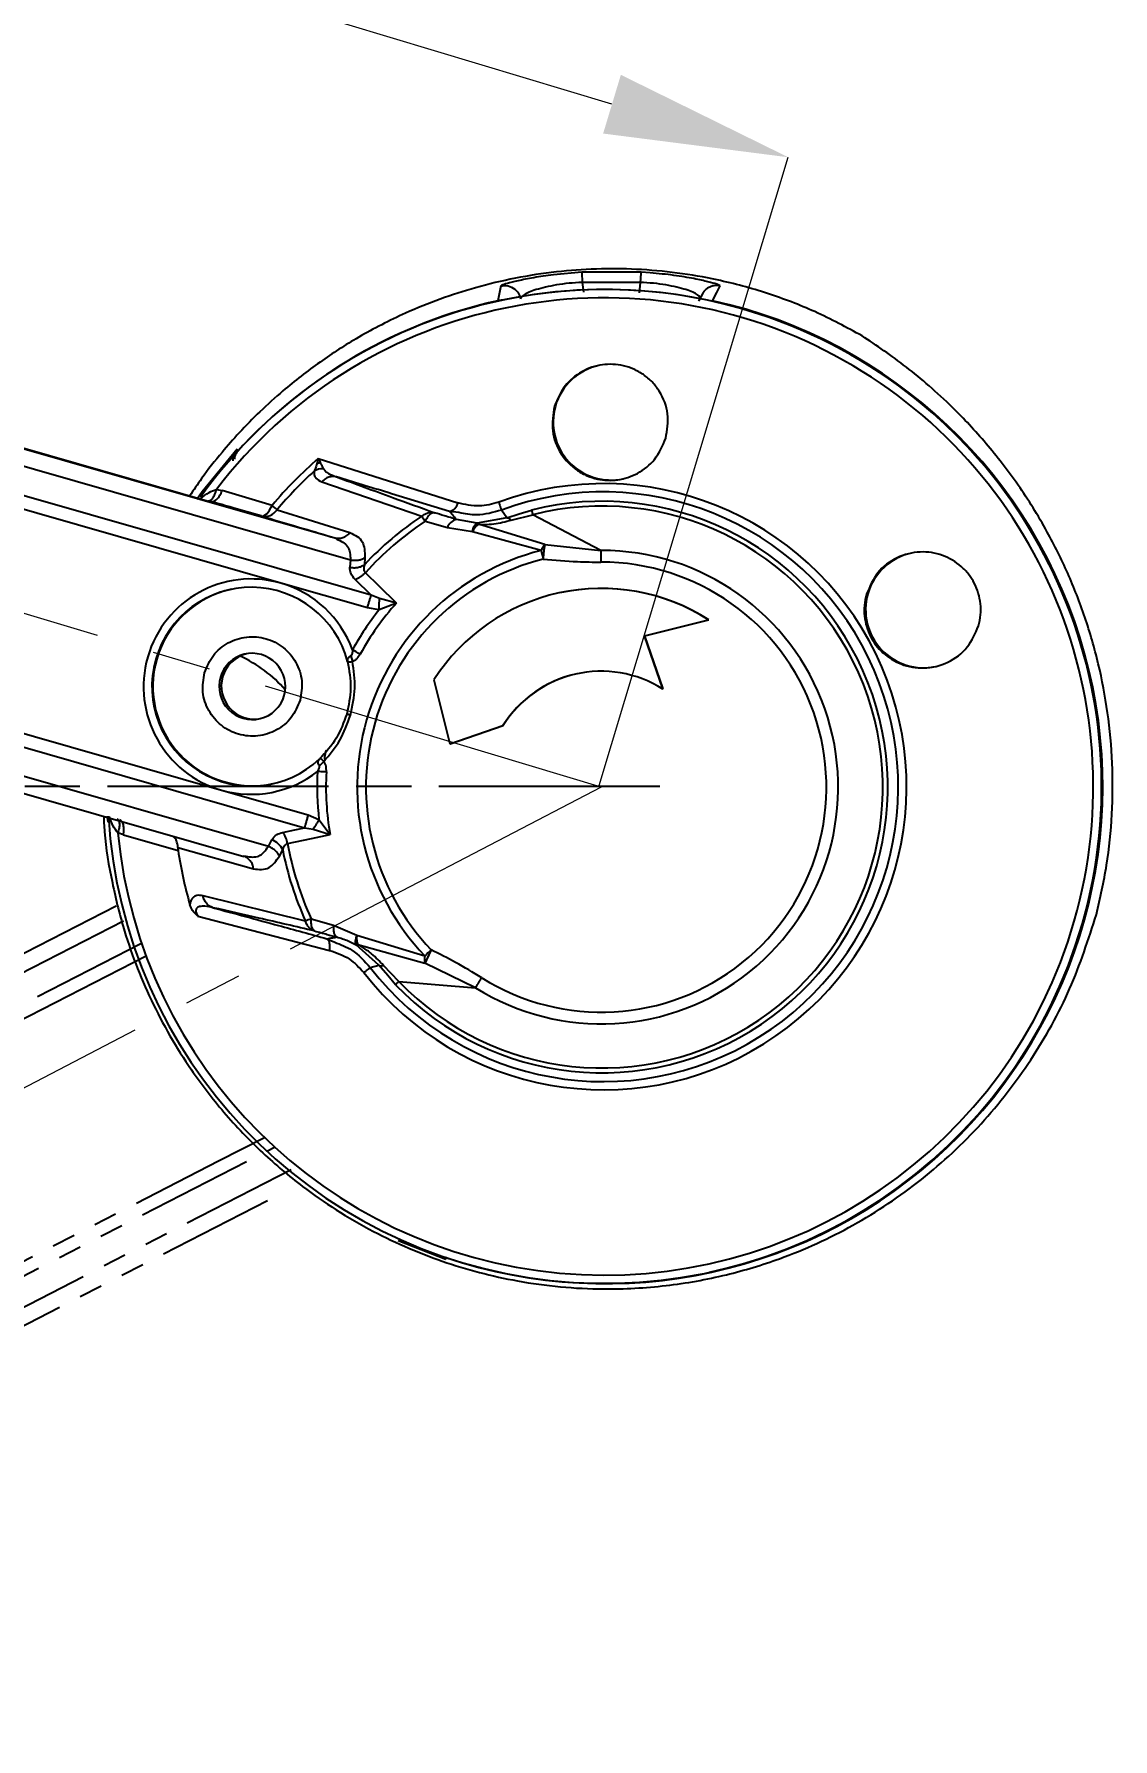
# Model space of a CAD drawing. Header units: millimetres. Extents: x 2251 to 4395, y 932 to 2449.
# Drawn here: x 3991.7 to 4050.3, y 1356.5 to 1449.1 of the extents above; entities that cross this region are included whole.
import ezdxf

# ---------------------------------------------------------------- set-up
doc = ezdxf.new("R2010")
doc.units = ezdxf.units.MM
for name, pattern in [('AM_ISO08W050', [18, 12, -1.5, 3, -1.5]), ('CENTER2', [28.575, 19.05, -3.175, 3.175, -3.175]), ('PHANTOM', [12.7, 6.35, -1.27, 1.27, -1.27, 1.27, -1.27])]:
    doc.linetypes.add(name, pattern=pattern)
for name, color, linetype, lineweight in [('AM_5', 3, 'Continuous', 25), ('AM_7', 4, 'AM_ISO08W050', 25), ('单点划线', 1, 'CENTER2', 13), ('标注', 3, 'Continuous', 13)]:
    doc.layers.add(name, color=color, linetype=linetype, lineweight=lineweight)
doc.styles.add('SLDTEXTSTYLE1', font='txt.shx', dxfattribs={"width": 0.7, "bigfont": 'gbcbig.shx'})
doc.dimstyles.new('SLDDIMSTYLE12$0', dxfattribs={"dimtxt": 12, "dimasz": 10, "dimexe": 0, "dimexo": 0.0625, "dimgap": 0.875, "dimtad": 1, "dimdec": 1, "dimlfac": 1.8, "dimrnd": 1e-09, "dimzin": 12, "dimdsep": 46, "dimtxsty": 'SLDTEXTSTYLE1', "dimcen": 0.09, "dimdle": 8.16, "dimclrd": 3, "dimclre": 3, "dimadec": 0, "dimazin": 3, "dimtfac": 1, "dimtdec": 1, "dimtofl": 0, "dimtmove": 0, "dimatfit": 3, "dimfxl": 0, "dimfrac": 2, "dimtolj": 1, "dimlwd": 5, "dimlwe": 5, "dimarcsym": 0})
doc.dimstyles.new('SLDDIMSTYLE12$2', dxfattribs={"dimtxt": 12, "dimasz": 10, "dimexe": 0, "dimexo": 0.0625, "dimgap": 0.875, "dimtad": 1, "dimdec": 1, "dimlfac": 1.8, "dimrnd": 1e-09, "dimzin": 12, "dimdsep": 46, "dimtxsty": 'SLDTEXTSTYLE1', "dimcen": 0.09, "dimdle": 8.16, "dimclrd": 3, "dimclre": 3, "dimadec": 0, "dimazin": 3, "dimtfac": 1, "dimtdec": 1, "dimtofl": 0, "dimtmove": 0, "dimatfit": 3, "dimfxl": 0, "dimfrac": 2, "dimtolj": 1, "dimlwd": 5, "dimlwe": 5, "dimarcsym": 0})

# ---------------------------------------------------------------- blocks, each defined once
blk = doc.blocks.new('*D89')
at = {"layer": 'Defpoints', "color": 0, "transparency": 16777216}
for p in [(3779.043, 1481.521), (3780.179, 1416.661), (4022.457, 1408.208), (4022.457, 1408.208), (3797.167, 1290.788)]:
    blk.add_point(p, dxfattribs=at)
at = {"layer": '标注', "color": 3, "linetype": 'Continuous', "lineweight": 5, "transparency": 16777216}
blk.add_arc((4022.457, 1408.208), 242.426, 165.60197, 205.16456, dxfattribs=at)
at = {"layer": '标注', "color": 3, "transparency": 16777216}
for points in [[(3786.04, 1468.936), (3789.251, 1468.041), (3790.331, 1478.121)], [(3804.533, 1305.863), (3801.546, 1304.384), (3807.478, 1296.162)]]:
    blk.add_solid(points, dxfattribs=at)
at = {"layer": '标注', "color": 0, "transparency": 16777216, "insert": (3786.95, 1386.015), "char_height": 10, "attachment_point": 5, "rotation": 275.38327, "style": 'SLDTEXTSTYLE1'}
blk.add_mtext('\\A1;60%%D', dxfattribs=at)
blk = doc.blocks.new('*D82')
at = {"layer": 'AM_5', "color": 3, "linetype": 'Continuous', "lineweight": 5, "transparency": 16777216}
blk.add_arc((4022.391, 1408.248), 210.424, 165.96598, 177.27687, dxfattribs=at)
at = {"layer": 'AM_5', "color": 3, "transparency": 16777216}
for points in [[(3816.641, 1459.718), (3819.855, 1458.833), (3820.903, 1468.917)], [(3813.871, 1418.206), (3810.539, 1418.285), (3811.967, 1408.248)]]:
    blk.add_solid(points, dxfattribs=at)
at = {"layer": 'Defpoints', "color": 0, "transparency": 16777216}
for p in [(3779.043, 1481.521), (3815.954, 1449.017), (3792.452, 1408.248), (4022.497, 1408.217), (4025.645, 1408.248)]:
    blk.add_point(p, dxfattribs=at)
at = {"layer": 'AM_5', "color": 0, "transparency": 16777216, "insert": (3807.411, 1439.912), "char_height": 12, "attachment_point": 5, "rotation": 81.62143, "style": 'SLDTEXTSTYLE1'}
blk.add_mtext('\\A1;15%%D', dxfattribs=at)
blk = doc.blocks.new('*D68')
at = {"layer": 'AM_5', "color": 3, "linetype": 'Continuous', "lineweight": 5, "transparency": 16777216}
for p, q in [((3832.993, 1466.292), (3843.008, 1499.544)), ((4023.044, 1445.32), (3852.583, 1496.66))]:
    blk.add_line(p, q, dxfattribs=at)
at = {"layer": 'AM_5', "color": 3, "lineweight": 5, "transparency": 16777216}
blk.add_line((4022.34, 1408.308), (4032.619, 1442.436), dxfattribs=at)
at = {"layer": 'AM_5', "color": 3, "transparency": 16777216}
for points in [[(3853.063, 1498.256), (3852.102, 1495.064), (3843.008, 1499.544)], [(4023.525, 1446.915), (4022.563, 1443.724), (4032.619, 1442.436)]]:
    blk.add_solid(points, dxfattribs=at)
at = {"layer": 'Defpoints', "color": 0, "transparency": 16777216}
for p in [(3843.008, 1499.544), (3832.974, 1466.232), (4022.322, 1408.248)]:
    blk.add_point(p, dxfattribs=at)
at = {"layer": 'AM_5', "color": 0, "transparency": 16777216, "insert": (3937.974, 1478.121), "char_height": 12, "attachment_point": 5, "rotation": 343.23837, "style": 'SLDTEXTSTYLE1'}
blk.add_mtext('\\A1;225', dxfattribs=at)

msp = doc.modelspace()

# ---------------------------------------------------------------- linework, layer by layer
at = {"color": 7, "linetype": 'Continuous', "lineweight": 25}
for p, q in [((4021.404, 1436.191), (4019.861, 1436.051)), ((4024.622, 1436.191), (4021.404, 1436.191)), ((4025.12, 1436.157), (4024.622, 1436.191)), ((4017.053, 1435.482), (4017.001, 1435.45)), ((4024.578, 1435.636), (4021.431, 1435.636)), ((4021.431, 1435.636), (4021.499, 1435.109)), ((4024.578, 1435.636), (4024.511, 1435.07)), ((4028.926, 1435.45), (4028.742, 1435.537)), ((4016.975, 1434.645), (4016.962, 1434.642)), ((4019.972, 1428.915), (4019.918, 1428.903)), ((3988.952, 1427.215), (4007.987, 1421.756)), ((4001.186, 1423.718), (3988.976, 1427.22)), ((3988.677, 1426.344), (4008.846, 1420.56)), ((4007.091, 1426.07), (4007.014, 1425.783)), ((4007.091, 1426.07), (4014.678, 1423.656)), ((4007.091, 1426.07), (4007.214, 1425.834)), ((4009.962, 1418.638), (3988.235, 1424.869)), ((4007.278, 1424.799), (4012.708, 1422.931)), ((4005.06, 1419.293), (3988.033, 1424.176)), ((4000.705, 1423.856), (4000.717, 1423.895)), ((4001.556, 1424.387), (4001.867, 1424.323)), ((4004.578, 1423.521), (4001.867, 1424.323)), ((4014.218, 1423.191), (4011.068, 1424.152)), ((4001.1, 1423.764), (4001.256, 1423.733)), ((4001.256, 1423.733), (4001.186, 1423.718)), ((4003.978, 1422.945), (4004.211, 1422.876)), ((4004.85, 1423.286), (4008.811, 1422.046)), ((4014.732, 1423.125), (4014.218, 1423.191)), ((4017.337, 1422.843), (4017.038, 1423.267)), ((4017.337, 1422.843), (4018.006, 1423.054)), ((4017.568, 1422.723), (4018.738, 1423.011)), ((4018.006, 1423.054), (4018.68, 1423.265)), ((4022.446, 1421.073), (4018.738, 1423.011)), ((4014.104, 1422.298), (4012.888, 1422.653)), ((4015.459, 1422.078), (4014.104, 1422.298)), ((4015.715, 1422.549), (4014.605, 1422.752)), ((4019.193, 1421.069), (4015.459, 1422.078)), ((4017.337, 1422.843), (4015.715, 1422.549)), ((4019.401, 1421.396), (4015.787, 1422.492)), ((4007.987, 1421.756), (4008.09, 1421.687)), ((4007.987, 1421.756), (4008.204, 1421.73)), ((4008.191, 1421.732), (4008.177, 1421.687)), ((4019.401, 1421.396), (4022.446, 1421.073)), ((4008.846, 1420.56), (4008.808, 1420.16)), ((4009.626, 1420.687), (4009.597, 1420.296)), ((4009.76, 1417.945), (4005.06, 1419.293)), ((4009.962, 1418.638), (4009.091, 1419.493)), ((4010.412, 1418.454), (4009.962, 1418.638)), ((4011.333, 1418.212), (4010.412, 1418.454)), ((4020.195, 1418.767), (4020.186, 1418.765)), ((4036.943, 1418.717), (4036.872, 1418.701)), ((4010.393, 1417.84), (4009.76, 1417.945)), ((4011.333, 1418.212), (4010.393, 1417.84)), ((4024.814, 1416.426), (4028.294, 1417.293)), ((4024.823, 1416.428), (4028.303, 1417.295)), ((4028.303, 1417.295), (4028.294, 1417.293)), ((4024.823, 1416.428), (4024.814, 1416.426)), ((4025.806, 1413.543), (4024.814, 1416.426)), ((4025.815, 1413.545), (4024.823, 1416.428)), ((3998.261, 1415.159), (3998.315, 1415.171)), ((4008.674, 1415.065), (4008.701, 1415.002)), ((4008.863, 1415.351), (4008.947, 1415.029)), ((4001.775, 1414.178), (4001.892, 1414.203)), ((4013.371, 1414.044), (4014.239, 1410.564)), ((3984.808, 1412.929), (4001.835, 1408.046)), ((4025.815, 1413.545), (4025.806, 1413.543)), ((3984.613, 1412.238), (4006.34, 1406.007)), ((4014.239, 1410.564), (4017.122, 1411.556)), ((4014.248, 1410.566), (4017.131, 1411.558)), ((4017.131, 1411.558), (4017.122, 1411.556)), ((3983.99, 1409.912), (4003.037, 1404.45)), ((4004.381, 1404.987), (3984.212, 1410.771)), ((4014.248, 1410.566), (4014.239, 1410.564)), ((4007.391, 1409.602), (4007.149, 1409.374)), ((4001.835, 1408.046), (4006.535, 1406.699)), ((3995.63, 1406.633), (3995.652, 1406.307)), ((4006.535, 1406.699), (4007.127, 1406.452)), ((4007.127, 1406.452), (4007.728, 1405.637)), ((3996.502, 1405.614), (3996.205, 1405.726)), ((3996.502, 1405.614), (3999.475, 1404.772)), ((4004.381, 1404.987), (4004.559, 1405.343)), ((4006.34, 1406.007), (4006.82, 1405.923)), ((4006.82, 1405.923), (4007.728, 1405.637)), ((3999.462, 1404.927), (4003.572, 1403.774)), ((4003.026, 1404.453), (4003.159, 1404.456)), ((4003.233, 1404.406), (4003.218, 1404.363)), ((4004.975, 1404.465), (4005.156, 1404.807)), ((4006.398, 1400.924), (4000.83, 1402.311)), ((4000.551, 1401.207), (4007.707, 1399.342)), ((4006.697, 1401.061), (4007.915, 1400.712)), ((4007.915, 1400.712), (4009.179, 1400.176)), ((4048.607, 1400.807), (4048.594, 1400.804)), ((4007.629, 1399.916), (4007.561, 1399.974)), ((4007.561, 1399.974), (4007.981, 1399.78)), ((4009.179, 1400.176), (4012.877, 1399.039)), ((3997.735, 1399.031), (3996.328, 1398.308)), ((4010.37, 1398.544), (4009.148, 1399.646)), ((4009.239, 1399.655), (4012.881, 1398.654)), ((4009.912, 1398.411), (4010.37, 1398.544)), ((4010.86, 1397.973), (4010.37, 1398.544)), ((4011.469, 1397.657), (4010.628, 1398.52)), ((4011.286, 1397.477), (4010.86, 1397.973)), ((4015.634, 1397.312), (4012.881, 1398.654)), ((4011.469, 1397.656), (4015.634, 1397.312)), ((4001.673, 1387.9), (4004.16, 1389.178)), ((4011.435, 1383.581), (4014.02, 1382.555)), ((4014.029, 1382.657), (4014.026, 1382.653)), ((4028.321, 1381.851), (4028.333, 1381.853))]:
    msp.add_line(p, q, dxfattribs=at)
at = {"color": 7, "linetype": 'PHANTOM', "lineweight": 25}
for p, q in [((3979.161, 1393.062), (3996.777, 1402.107)), ((3979.556, 1392.239), (3997.033, 1401.213)), ((3997.492, 1399.717), (3980.244, 1390.861)), ((3996.328, 1398.308), (3980.57, 1390.217)), ((3986.246, 1379.172), (4004.715, 1388.655)), ((3985.915, 1379.809), (4001.673, 1387.9)), ((4005.622, 1387.412), (3986.957, 1377.828)), ((3987.383, 1377.05), (4005.01, 1386.101))]:
    msp.add_line(p, q, dxfattribs=at)
at = {"color": 7, "linetype": 'Continuous', "lineweight": 25, "flags": 128}
for points in [[(4017.001, 1435.45), (4016.917, 1434.997), (4016.85, 1434.642)], [(4027.954, 1435.02), (4027.761, 1434.654), (4027.745, 1434.624)], [(4028.502, 1434.641), (4028.739, 1435.094), (4028.926, 1435.45)], [(4017.056, 1434.663), (4017.03, 1434.663), (4016.85, 1434.642)], [(4002.683, 1426.569), (4000.79, 1424.253), (4000.498, 1423.844)], [(4002.744, 1426.5), (4002.71, 1426.539), (4002.683, 1426.569)], [(4003.978, 1422.945), (4004.052, 1422.938), (4004.13, 1422.957), (4004.211, 1423), (4004.293, 1423.067), (4004.372, 1423.155), (4004.448, 1423.262), (4004.517, 1423.385), (4004.578, 1423.521)], [(4011.333, 1418.212), (4010.389, 1419.136), (4009.647, 1419.863)], [(4005.151, 1405.751), (4005.817, 1405.894), (4006.34, 1406.007)], [(4005.426, 1405.144), (4006.716, 1405.421), (4007.728, 1405.637)], [(4014.026, 1382.653), (4014.023, 1382.598), (4014.02, 1382.555)]]:
    msp.add_lwpolyline(points, dxfattribs=at)
at = {"color": 7, "linetype": 'Continuous', "lineweight": 25}
for centre, radius, start, end in [((4022.641, 1408.247), 26.999, 343.99795, 144.37216), ((4022.653, 1408.249), 27, 343.99967, 102.14019), ((4022.634, 1408.246), 26.549, 185.44631, 142.55572), ((4022.676, 1408.256), 27.021, 102.44988, 137.53256), ((4022.676, 1408.254), 27.023, 251.33315, 77.54961), ((4022.999, 1428.046), 3.15, 102.14289, 164.00219), ((4022.999, 1428.046), 3.15, 163.99967, 282.14019), ((4022.617, 1408.243), 23.64, 131.05303, 139.73783), ((4007.45, 1424.486), 1.368, 99.92431, 108.57758), ((4022.613, 1408.242), 23.278, 132.57575, 139.73778), ((4007.359, 1424.519), 0.996, 89.51081, 119.80629), ((4022.576, 1408.233), 16.468, 217.80792, 110.19454), ((4022.569, 1408.231), 16.02, 217.80792, 110.19454), ((4004.173, 1423.732), 0.81, 256.13749, 326.65871), ((3983.358, 1398.634), 32.705, 48.9186, 49.54784), ((4022.497, 1408.217), 17.673, 123.62673, 136.87996), ((4022.498, 1408.216), 15.526, 223.76375, 104.2387), ((4022.493, 1408.215), 15.265, 223.76387, 104.23864), ((4034.992, 1437.219), 26.472, 212.6677, 213.38343), ((4014.061, 1423.806), 0.635, 284.25693, 346.38415), ((4022.493, 1408.216), 17.341, 123.6355, 137.80261), ((4014.71, 1422.133), 0.628, 99.68998, 164.75306), ((4016.325, 1421.729), 0.933, 125.1911, 158.08506), ((4022.468, 1408.209), 13.27, 104.28896, 223.71352), ((4022.469, 1408.21), 12.863, 237.90451, 90.09862), ((4020.302, 1420.593), 1.206, 138.28952, 156.79982), ((4093.601, 1439.537), 76.665, 193.93929, 194.29763), ((4022.467, 1408.209), 12.79, 104.28897, 223.71351), ((4022.466, 1408.209), 12.227, 237.90204, 90.10104), ((4039.971, 1417.849), 3.15, 102.14289, 164.00219), ((4003.448, 1413.67), 5.85, 74.0024, 254.00006), ((4003.447, 1413.67), 5.85, 19.98893, 73.99815), ((4003.452, 1413.671), 5.4, 14.63064, 164.00143), ((4003.506, 1413.682), 5.4, 102.1429, 164.00218), ((4022.457, 1408.208), 10.799, 57.28113, 147.28505), ((4022.466, 1408.21), 10.799, 57.2812, 102.14227), ((4039.971, 1417.848), 3.15, 163.99967, 282.14019), ((4022.48, 1408.212), 15.453, 141.46177, 151.14852), ((4022.479, 1408.212), 14.974, 138.10256, 151.14854), ((4003.506, 1413.682), 1.8, 343.99745, 164.00009), ((4003.622, 1413.707), 1.8, 104.03604, 164.00205), ((3952.897, 1313.912), 116.172, 60.91799, 61.15396), ((4003.452, 1413.67), 5.4, 163.9984, 313.36529), ((4003.506, 1413.682), 5.4, 163.99975, 282.14011), ((3999.936, 1408.865), 7.084, 40.83204, 65.81779), ((4003.506, 1413.682), 1.8, 163.99745, 344.00009), ((4003.622, 1413.707), 1.8, 163.99943, 280.24751), ((4022.457, 1408.207), 6.299, 57.88144, 147.88541), ((4022.466, 1408.209), 6.3, 102.14271, 147.88527), ((4003.448, 1413.669), 5.849, 253.99862, 308.0114), ((4022.481, 1408.212), 15.455, 176.85372, 186.53999), ((4022.48, 1408.212), 14.975, 176.85373, 189.89901), ((4022.641, 1408.245), 26.999, 183.43897, 344.001), ((4004.212, 1404.357), 1.045, 25.50508, 70.60837), ((4004.071, 1404.894), 1.378, 10.4509, 38.42547), ((4022.618, 1408.241), 23.401, 188.52543, 195.91771), ((4022.499, 1408.216), 17.675, 191.12072, 204.365), ((4022.495, 1408.215), 17.343, 190.19887, 204.3629), ((4053.763, 1297.404), 113.842, 114.42078, 114.58603), ((4022.654, 1408.248), 26.998, 282.14308, 344.002), ((4014.04, 1398.859), 1.177, 171.18744, 190.00395), ((4113.59, 1294.373), 145.252, 133.70869, 133.89737), ((4055.294, 1378.876), 46.798, 154.02865, 154.99957)]:
    msp.add_arc(centre, radius, start, end, dxfattribs=at)
for points, knots in [([(4036.633, 1432.732), (4035.788, 1433.188), (4034.164, 1434.064), (4031.513, 1435.073), (4028.308, 1435.949), (4024.426, 1436.463), (4019.928, 1436.318), (4016.363, 1435.608), (4013.683, 1434.741), (4011.54, 1433.87), (4009.341, 1432.739), (4007.129, 1431.317), (4005.363, 1429.942), (4003.923, 1428.635), (4002.824, 1427.515), (4001.766, 1426.307), (4000.86, 1425.168), (4000.314, 1424.349), (4000.101, 1424.029)], [0, 0, 0, 0, 0.071614, 0.137643, 0.2038, 0.304372, 0.402157, 0.504692, 0.552104, 0.600982, 0.671215, 0.734097, 0.799434, 0.84332, 0.885298, 0.922253, 0.969711, 1, 1, 1, 1]), ([(4019.861, 1436.051), (4019.492, 1435.999), (4018.743, 1435.894), (4017.91, 1435.72), (4017.299, 1435.569), (4017.135, 1435.511), (4017.053, 1435.482)], [0, 0, 0, 0, 0.246705, 0.499768, 0.746875, 1, 1, 1, 1]), ([(4021.404, 1436.191), (4021.404, 1436.182), (4021.404, 1436.163), (4021.409, 1436.042), (4021.418, 1435.865), (4021.427, 1435.711), (4021.431, 1435.636)], [0, 0, 0, 0, 0.244843, 0.500126, 0.755342, 1, 1, 1, 1]), ([(4024.622, 1436.191), (4024.62, 1436.181), (4024.617, 1436.162), (4024.607, 1436.042), (4024.594, 1435.867), (4024.584, 1435.712), (4024.579, 1435.636)], [0, 0, 0, 0, 0.250675, 0.498046, 0.75107, 1, 1, 1, 1]), ([(4028.742, 1435.537), (4028.602, 1435.58), (4028.327, 1435.663), (4027.509, 1435.843), (4026.442, 1436.029), (4025.558, 1436.115), (4025.12, 1436.157)], [0, 0, 0, 0, 0.249103, 0.4902, 0.747282, 1, 1, 1, 1]), ([(4017.001, 1435.45), (4017.137, 1435.462), (4017.407, 1435.485), (4017.754, 1435.304), (4017.989, 1435.042), (4018.049, 1434.837), (4018.079, 1434.735)], [0, 0, 0, 0, 0.279995, 0.558141, 0.780004, 1, 1, 1, 1]), ([(4021.431, 1435.636), (4021.188, 1435.622), (4020.703, 1435.595), (4020.018, 1435.501), (4019.413, 1435.38), (4018.745, 1435.196), (4018.177, 1434.952), (4018.112, 1434.808), (4018.079, 1434.735)], [0, 0, 0, 0, 0.121685, 0.243639, 0.366587, 0.490871, 0.742797, 1, 1, 1, 1]), ([(4027.849, 1434.735), (4027.826, 1434.808), (4027.782, 1434.952), (4027.238, 1435.195), (4026.586, 1435.38), (4025.988, 1435.501), (4025.308, 1435.595), (4024.822, 1435.622), (4024.579, 1435.636)], [0, 0, 0, 0, 0.2566918, 0.5084306, 0.6328147, 0.7558991, 0.878044, 1, 1, 1, 1]), ([(4028.926, 1435.45), (4028.868, 1435.459), (4028.749, 1435.478), (4028.567, 1435.461), (4028.392, 1435.41), (4028.232, 1435.326), (4028.094, 1435.211), (4028.001, 1435.106), (4027.965, 1435.035), (4027.957, 1435.018)], [0, 0, 0, 0, 0.157001, 0.317201, 0.477389, 0.634354, 0.791344, 0.95154, 1, 1, 1, 1]), ([(4049.363, 1401.296), (4049.563, 1402.183), (4049.963, 1403.957), (4050.239, 1406.728), (4050.26, 1409.513), (4050.006, 1412.262), (4049.499, 1414.928), (4048.761, 1417.473), (4047.819, 1419.877), (4046.606, 1422.313), (4045.109, 1424.704), (4043.357, 1426.958), (4041.291, 1429.152), (4038.947, 1431.176), (4037.417, 1432.205), (4036.633, 1432.732)], [0, 0, 0, 0, 0.062795, 0.125598, 0.188079, 0.250577, 0.312656, 0.374699, 0.437276, 0.500939, 0.582011, 0.664997, 0.750798, 0.872476, 1, 1, 1, 1]), ([(4025.965, 1427.164), (4026.038, 1427.607), (4026.181, 1428.472), (4025.777, 1429.541), (4025.246, 1430.227), (4024.773, 1430.634), (4024.244, 1430.933), (4023.68, 1431.122), (4023.097, 1431.202), (4022.514, 1431.174), (4021.94, 1431.038), (4021.209, 1430.71), (4020.385, 1430.028), (4020.079, 1429.29), (4019.918, 1428.903)], [0, 0, 0, 0, 0.14541, 0.284368, 0.350018, 0.411321, 0.470123, 0.526984, 0.581626, 0.63657, 0.692262, 0.749136, 0.868448, 1, 1, 1, 1]), ([(4019.918, 1428.903), (4019.847, 1428.457), (4019.704, 1427.564), (4020.187, 1426.316), (4020.943, 1425.517), (4021.679, 1425.116), (4022.234, 1424.938), (4022.8, 1424.865), (4023.362, 1424.894), (4023.914, 1425.022), (4024.641, 1425.336), (4025.479, 1426.012), (4025.796, 1426.765), (4025.965, 1427.164)], [0, 0, 0, 0, 0.142632, 0.285482, 0.416144, 0.474738, 0.529504, 0.581677, 0.633855, 0.685856, 0.741015, 0.862575, 1, 1, 1, 1]), ([(4002.683, 1426.569), (4002.639, 1426.516), (4002.553, 1426.412), (4002.475, 1426.226), (4002.442, 1426.066), (4002.45, 1425.971), (4002.452, 1425.941)], [0, 0, 0, 0, 0.300141, 0.584582, 0.869012, 1, 1, 1, 1]), ([(4002.744, 1426.5), (4002.702, 1426.448), (4002.619, 1426.343), (4002.545, 1426.178), (4002.529, 1426.068), (4002.523, 1426.024)], [0, 0, 0, 0, 0.37231, 0.754124, 1, 1, 1, 1]), ([(4007.014, 1425.783), (4006.987, 1425.7), (4006.941, 1425.558), (4006.886, 1425.435), (4006.864, 1425.384)], [0, 0, 0, 0, 0.583032, 1, 1, 1, 1]), ([(4007.368, 1425.515), (4007.344, 1425.568), (4007.299, 1425.665), (4007.241, 1425.78), (4007.214, 1425.834)], [0, 0, 0, 0, 0.53648, 1, 1, 1, 1]), ([(4006.864, 1425.384), (4006.862, 1425.311), (4006.859, 1425.156), (4006.985, 1424.94), (4007.162, 1424.855), (4007.278, 1424.799)], [0, 0, 0, 0, 0.232005, 0.497982, 1, 1, 1, 1]), ([(4008.081, 1425.069), (4008.012, 1425.081), (4007.871, 1425.105), (4007.653, 1425.061), (4007.445, 1424.962), (4007.333, 1424.853), (4007.278, 1424.799)], [0, 0, 0, 0, 0.245495, 0.5, 0.754505, 1, 1, 1, 1]), ([(4007.368, 1425.515), (4007.398, 1425.47), (4007.467, 1425.366), (4007.705, 1425.211), (4007.929, 1425.126), (4008.081, 1425.069)], [0, 0, 0, 0, 0.20311, 0.46478, 1, 1, 1, 1]), ([(4008.081, 1425.069), (4009.083, 1424.699), (4010.806, 1424.063), (4012.641, 1423.398), (4013.408, 1423.12)], [0, 0, 0, 0, 0.582075, 1, 1, 1, 1]), ([(4011.068, 1424.152), (4011.001, 1424.172), (4009.991, 1424.481), (4009.003, 1424.785), (4008.081, 1425.069)], [0, 0, 0, 0, 0.066202, 1, 1, 1, 1]), ([(4000.717, 1423.895), (4000.857, 1424.016), (4001.102, 1424.23), (4001.419, 1424.34), (4001.556, 1424.387)], [0, 0, 0, 0, 0.568421, 1, 1, 1, 1]), ([(4001.1, 1423.764), (4001.143, 1423.769), (4001.233, 1423.778), (4001.366, 1423.912), (4001.482, 1424.119), (4001.531, 1424.3), (4001.555, 1424.387)], [0, 0, 0, 0, 0.243227, 0.500002, 0.756776, 1, 1, 1, 1]), ([(4001.256, 1423.733), (4001.305, 1423.73), (4001.407, 1423.723), (4001.58, 1423.844), (4001.745, 1424.049), (4001.827, 1424.234), (4001.867, 1424.323)], [0, 0, 0, 0, 0.242333, 0.499939, 0.757578, 1, 1, 1, 1]), ([(4003.978, 1422.945), (4003.465, 1423.093), (4002.557, 1423.357), (4001.65, 1423.619), (4001.256, 1423.733)], [0, 0, 0, 0, 0.564291, 1, 1, 1, 1]), ([(4004.211, 1422.876), (4004.894, 1422.673), (4006.137, 1422.304), (4007.413, 1421.926), (4007.987, 1421.756)], [0, 0, 0, 0, 0.549506, 1, 1, 1, 1]), ([(4013.408, 1423.12), (4013.367, 1423.121), (4013.311, 1423.122), (4013.22, 1423.077), (4013.129, 1423.009), (4013.006, 1422.872), (4012.927, 1422.726), (4012.888, 1422.653)], [0, 0, 0, 0, 0.249845, 0.34197, 0.500327, 0.750165, 1, 1, 1, 1]), ([(4014.605, 1422.752), (4014.383, 1422.82), (4013.983, 1422.943), (4013.586, 1423.065), (4013.408, 1423.12)], [0, 0, 0, 0, 0.553091, 1, 1, 1, 1]), ([(4014.605, 1422.752), (4014.532, 1422.834), (4014.402, 1422.981), (4014.274, 1423.127), (4014.218, 1423.191)], [0, 0, 0, 0, 0.561755, 1, 1, 1, 1]), ([(4016.891, 1423.688), (4016.539, 1423.595), (4015.78, 1423.394), (4015.063, 1423.565), (4014.678, 1423.656)], [0, 0, 0, 0, 0.464448, 1, 1, 1, 1]), ([(4017.038, 1423.267), (4016.59, 1423.136), (4015.813, 1422.911), (4015.053, 1423.061), (4014.732, 1423.125)], [0, 0, 0, 0, 0.577506, 1, 1, 1, 1]), ([(4008.204, 1421.73), (4008.28, 1421.739), (4008.432, 1421.759), (4008.645, 1421.872), (4008.757, 1421.989), (4008.811, 1422.046)], [0, 0, 0, 0, 0.339566, 0.677179, 1, 1, 1, 1]), ([(4008.811, 1422.046), (4009.081, 1421.914), (4009.581, 1421.668), (4009.612, 1420.996), (4009.626, 1420.687)], [0, 0, 0, 0, 0.539506, 1, 1, 1, 1]), ([(4015.459, 1422.078), (4015.475, 1422.143), (4015.507, 1422.274), (4015.571, 1422.422), (4015.635, 1422.51), (4015.683, 1422.542), (4015.707, 1422.548), (4015.714, 1422.549), (4015.715, 1422.549)], [0, 0, 0, 0, 0.249882, 0.499769, 0.74966, 0.925548, 0.990893, 1, 1, 1, 1]), ([(4015.787, 1422.492), (4015.787, 1422.492), (4015.787, 1422.492), (4015.787, 1422.492), (4015.787, 1422.492), (4015.776, 1422.508), (4015.753, 1422.535), (4015.728, 1422.544), (4015.715, 1422.549)], [0, 0, 0, 0, 0.000033, 0.000106, 0.000368, 0.001362, 0.482016, 1, 1, 1, 1]), ([(4015.787, 1422.492), (4015.89, 1422.488), (4016.173, 1422.479), (4016.776, 1422.515), (4017.257, 1422.641), (4017.568, 1422.723)], [0, 0, 0, 0, 0.168568, 0.464004, 1, 1, 1, 1]), ([(4017.337, 1422.843), (4017.372, 1422.842), (4017.44, 1422.838), (4017.525, 1422.761), (4017.568, 1422.723)], [0, 0, 0, 0, 0.502158, 1, 1, 1, 1]), ([(4008.09, 1421.687), (4008.323, 1421.582), (4008.783, 1421.376), (4008.825, 1420.83), (4008.846, 1420.56)], [0, 0, 0, 0, 0.504897, 1, 1, 1, 1]), ([(4019.31, 1420.604), (4019.319, 1420.671), (4019.339, 1420.812), (4019.351, 1421.025), (4019.388, 1421.239), (4019.397, 1421.341), (4019.401, 1421.396)], [0, 0, 0, 0, 0.210087, 0.435471, 0.695444, 1, 1, 1, 1]), ([(4042.953, 1416.97), (4042.999, 1417.169), (4043.089, 1417.559), (4043.079, 1418.17), (4042.963, 1418.755), (4042.741, 1419.299), (4042.426, 1419.789), (4041.884, 1420.365), (4040.986, 1420.888), (4039.736, 1421.067), (4038.482, 1420.737), (4037.408, 1419.941), (4037.048, 1419.109), (4036.872, 1418.701)], [0, 0, 0, 0, 0.060853, 0.119333, 0.175829, 0.230775, 0.28479, 0.339989, 0.455018, 0.579343, 0.716565, 0.861272, 1, 1, 1, 1]), ([(4008.808, 1420.159), (4008.877, 1420.149), (4009.016, 1420.127), (4009.229, 1420.146), (4009.43, 1420.199), (4009.542, 1420.264), (4009.597, 1420.296)], [0, 0, 0, 0, 0.246503, 0.500005, 0.753505, 1, 1, 1, 1]), ([(4009.091, 1419.493), (4009.003, 1419.597), (4008.818, 1419.817), (4008.811, 1420.041), (4008.808, 1420.16)], [0, 0, 0, 0, 0.471381, 1, 1, 1, 1]), ([(4008.846, 1420.56), (4008.913, 1420.549), (4009.049, 1420.527), (4009.257, 1420.543), (4009.458, 1420.592), (4009.57, 1420.656), (4009.626, 1420.687)], [0, 0, 0, 0, 0.242489, 0.494409, 0.74924, 1, 1, 1, 1]), ([(4009.597, 1420.296), (4009.574, 1420.214), (4009.542, 1420.097), (4009.581, 1419.947), (4009.625, 1419.89), (4009.647, 1419.863)], [0, 0, 0, 0, 0.557877, 0.788978, 1, 1, 1, 1]), ([(4019.31, 1420.604), (4019.932, 1420.546), (4020.975, 1420.45), (4022.022, 1420.44), (4022.445, 1420.436)], [0, 0, 0, 0, 0.596197, 1, 1, 1, 1]), ([(4009.647, 1419.863), (4009.604, 1419.821), (4009.519, 1419.737), (4009.376, 1419.631), (4009.231, 1419.545), (4009.137, 1419.51), (4009.091, 1419.493)], [0, 0, 0, 0, 0.247453, 0.499968, 0.752499, 1, 1, 1, 1]), ([(4010.393, 1417.84), (4010.394, 1417.897), (4010.398, 1418.01), (4010.403, 1418.174), (4010.408, 1418.326), (4010.411, 1418.412), (4010.413, 1418.454)], [0, 0, 0, 0, 0.250968, 0.504254, 0.755357, 1, 1, 1, 1]), ([(4036.872, 1418.701), (4036.824, 1418.497), (4036.734, 1418.108), (4036.745, 1417.5), (4036.858, 1416.927), (4037.072, 1416.393), (4037.374, 1415.913), (4037.897, 1415.341), (4038.781, 1414.803), (4040.034, 1414.598), (4041.312, 1414.915), (4042.412, 1415.721), (4042.777, 1416.565), (4042.953, 1416.97)], [0, 0, 0, 0, 0.0639786, 0.1218211, 0.1774323, 0.2306963, 0.2827302, 0.3360924, 0.449634, 0.5803058, 0.7241629, 0.8675599, 1, 1, 1, 1]), ([(4008.945, 1415.669), (4008.942, 1415.602), (4008.939, 1415.506), (4008.909, 1415.405), (4008.884, 1415.365), (4008.87, 1415.356), (4008.863, 1415.351)], [0, 0, 0, 0, 0.587357, 0.834698, 0.924951, 1, 1, 1, 1]), ([(4009.363, 1415.438), (4009.31, 1415.352), (4009.229, 1415.221), (4009.078, 1415.087), (4008.99, 1415.048), (4008.947, 1415.029)], [0, 0, 0, 0, 0.491851, 0.753513, 1, 1, 1, 1]), ([(4008.677, 1415.035), (4008.768, 1414.553), (4008.942, 1413.635), (4008.734, 1412.649), (4008.636, 1412.181)], [0, 0, 0, 0, 0.52489, 1, 1, 1, 1]), ([(4008.863, 1415.351), (4008.83, 1415.333), (4008.762, 1415.297), (4008.694, 1415.215), (4008.659, 1415.13), (4008.671, 1415.065), (4008.677, 1415.035)], [0, 0, 0, 0, 0.2175, 0.445634, 0.745318, 1, 1, 1, 1]), ([(4008.947, 1415.029), (4008.912, 1415.02), (4008.84, 1415.002), (4008.752, 1414.995), (4008.693, 1414.999), (4008.682, 1415.023), (4008.677, 1415.035)], [0, 0, 0, 0, 0.217541, 0.446787, 0.743209, 1, 1, 1, 1]), ([(4008.834, 1412.122), (4008.941, 1412.616), (4009.155, 1413.607), (4009.017, 1414.554), (4008.947, 1415.029)], [0, 0, 0, 0, 0.498464, 1, 1, 1, 1]), ([(4008.636, 1412.181), (4008.471, 1411.731), (4008.125, 1410.785), (4007.492, 1410.103), (4007.16, 1409.745)], [0, 0, 0, 0, 0.47527, 1, 1, 1, 1]), ([(4007.391, 1409.602), (4007.703, 1409.969), (4008.321, 1410.696), (4008.664, 1411.649), (4008.834, 1412.122)], [0, 0, 0, 0, 0.504511, 1, 1, 1, 1]), ([(4008.834, 1412.122), (4008.805, 1412.13), (4008.746, 1412.147), (4008.683, 1412.166), (4008.642, 1412.178), (4008.638, 1412.18), (4008.636, 1412.181)], [0, 0, 0, 0, 0.249263, 0.504427, 0.75727, 1, 1, 1, 1]), ([(4007.456, 1409.684), (4007.453, 1409.741), (4007.441, 1409.922), (4007.498, 1410.096), (4007.536, 1410.216)], [0, 0, 0, 0, 0.31053, 1, 1, 1, 1]), ([(4007.05, 1409.06), (4007.083, 1409.118), (4007.13, 1409.201), (4007.159, 1409.302), (4007.16, 1409.35), (4007.152, 1409.367), (4007.149, 1409.374)], [0, 0, 0, 0, 0.578898, 0.832506, 0.924254, 1, 1, 1, 1]), ([(4007.149, 1409.374), (4007.132, 1409.405), (4007.096, 1409.468), (4007.078, 1409.565), (4007.093, 1409.665), (4007.136, 1409.716), (4007.16, 1409.745)], [0, 0, 0, 0, 0.205184, 0.419761, 0.680021, 1, 1, 1, 1]), ([(4007.391, 1409.602), (4007.365, 1409.629), (4007.31, 1409.687), (4007.244, 1409.737), (4007.19, 1409.76), (4007.17, 1409.75), (4007.16, 1409.745)], [0, 0, 0, 0, 0.228366, 0.478122, 0.715062, 1, 1, 1, 1]), ([(4007.527, 1409.034), (4007.527, 1409.133), (4007.528, 1409.286), (4007.473, 1409.481), (4007.418, 1409.563), (4007.391, 1409.602)], [0, 0, 0, 0, 0.48361, 0.750827, 1, 1, 1, 1]), ([(3995.436, 1406.63), (3995.441, 1406.464), (3995.472, 1405.381), (3995.798, 1403.368), (3996.547, 1400.168), (3997.917, 1396.59), (3999.85, 1393.223), (4001.952, 1390.482), (4003.983, 1388.356), (4006.053, 1386.61), (4008.075, 1385.201), (4010.006, 1384.08), (4011.941, 1383.16), (4014.524, 1382.16), (4018.043, 1381.235), (4022.155, 1380.85), (4025.967, 1381.058), (4029.172, 1381.633), (4032.601, 1382.669), (4036.22, 1384.321), (4039.922, 1386.799), (4043.184, 1389.845), (4045.891, 1393.351), (4048.038, 1397.2), (4048.922, 1399.932), (4049.363, 1401.296)], [0, 0, 0, 0, 0.0069046, 0.0451883, 0.0828349, 0.1397483, 0.1965027, 0.2340919, 0.2735044, 0.309768, 0.3380985, 0.3681057, 0.3953829, 0.4201908, 0.4742484, 0.534276, 0.5776485, 0.6202123, 0.6587127, 0.7146825, 0.7720212, 0.8288848, 0.8855884, 0.9428858, 1, 1, 1, 1]), ([(3996.205, 1405.726), (3996.11, 1405.845), (3995.901, 1406.108), (3995.807, 1406.421), (3995.756, 1406.592)], [0, 0, 0, 0, 0.454471, 1, 1, 1, 1]), ([(3996.147, 1406.489), (3996.181, 1406.463), (3996.252, 1406.409), (3996.295, 1406.229), (3996.285, 1405.993), (3996.231, 1405.814), (3996.205, 1405.726)], [0, 0, 0, 0, 0.240723, 0.496556, 0.754252, 1, 1, 1, 1]), ([(3996.502, 1405.614), (3996.516, 1405.711), (3996.544, 1405.91), (3996.512, 1406.17), (3996.429, 1406.362), (3996.338, 1406.408), (3996.295, 1406.431)], [0, 0, 0, 0, 0.242424, 0.500064, 0.757669, 1, 1, 1, 1]), ([(4007.127, 1406.452), (4007.099, 1406.404), (4007.042, 1406.307), (4006.96, 1406.166), (4006.884, 1406.035), (4006.841, 1405.96), (4006.82, 1405.923)], [0, 0, 0, 0, 0.247793, 0.5, 0.752208, 1, 1, 1, 1]), ([(3999.462, 1404.927), (3999.456, 1405.008), (3999.442, 1405.182), (3999.348, 1405.404), (3999.245, 1405.504), (3999.195, 1405.552)], [0, 0, 0, 0, 0.31238, 0.667721, 1, 1, 1, 1]), ([(4004.559, 1405.343), (4004.633, 1405.449), (4004.76, 1405.632), (4005.036, 1405.716), (4005.151, 1405.751)], [0, 0, 0, 0, 0.582254, 1, 1, 1, 1]), ([(3999.462, 1404.927), (3999.463, 1404.899), (3999.465, 1404.848), (3999.472, 1404.796), (3999.475, 1404.772)], [0, 0, 0, 0, 0.548534, 1, 1, 1, 1]), ([(4003.225, 1404.361), (4003.225, 1404.361), (4003.17, 1404.412), (4003.098, 1404.432), (4003.026, 1404.453)], [0, 0, 0, 0, 0.006595, 1, 1, 1, 1]), ([(4003.159, 1404.456), (4003.406, 1404.417), (4003.901, 1404.341), (4004.221, 1404.772), (4004.381, 1404.987)], [0, 0, 0, 0, 0.501046, 1, 1, 1, 1]), ([(4003.572, 1403.774), (4003.556, 1403.851), (4003.523, 1404.009), (4003.403, 1404.216), (4003.285, 1404.313), (4003.225, 1404.361)], [0, 0, 0, 0, 0.323526, 0.661877, 1, 1, 1, 1]), ([(4003.572, 1403.774), (4003.869, 1403.738), (4004.421, 1403.67), (4004.8, 1404.214), (4004.975, 1404.465)], [0, 0, 0, 0, 0.539075, 1, 1, 1, 1]), ([(4004.975, 1404.465), (4004.944, 1404.521), (4004.882, 1404.635), (4004.739, 1404.784), (4004.571, 1404.907), (4004.444, 1404.961), (4004.381, 1404.987)], [0, 0, 0, 0, 0.250761, 0.505592, 0.757512, 1, 1, 1, 1]), ([(4005.426, 1405.144), (4005.39, 1405.131), (4005.313, 1405.102), (4005.209, 1404.99), (4005.177, 1404.88), (4005.156, 1404.807)], [0, 0, 0, 0, 0.241397, 0.501809, 1, 1, 1, 1]), ([(4000.83, 1402.311), (4000.715, 1402.328), (4000.511, 1402.357), (4000.291, 1402.239), (4000.161, 1402.058), (4000.129, 1401.898), (4000.114, 1401.824)], [0, 0, 0, 0, 0.37521, 0.666986, 0.844772, 1, 1, 1, 1]), ([(4000.551, 1401.207), (4000.446, 1401.297), (4000.253, 1401.463), (4000.158, 1401.71), (4000.114, 1401.824)], [0, 0, 0, 0, 0.541683, 1, 1, 1, 1]), ([(4001.369, 1401.66), (4001.222, 1401.692), (4000.971, 1401.747), (4000.697, 1401.739), (4000.553, 1401.687), (4000.486, 1401.638), (4000.443, 1401.572), (4000.432, 1401.486), (4000.451, 1401.392), (4000.492, 1401.298), (4000.53, 1401.239), (4000.551, 1401.207)], [0, 0, 0, 0, 0.339255, 0.578347, 0.663574, 0.730427, 0.788996, 0.843609, 0.891048, 0.941203, 1, 1, 1, 1]), ([(4001.369, 1401.66), (4001.304, 1401.686), (4001.172, 1401.739), (4001.009, 1401.892), (4000.886, 1402.085), (4000.848, 1402.236), (4000.83, 1402.311)], [0, 0, 0, 0, 0.245495, 0.5, 0.754505, 1, 1, 1, 1]), ([(4001.369, 1401.66), (4002.551, 1401.34), (4004.594, 1400.785), (4006.682, 1400.215), (4007.561, 1399.974)], [0, 0, 0, 0, 0.578682, 1, 1, 1, 1]), ([(4006.893, 1400.396), (4005.874, 1400.631), (4003.981, 1401.068), (4002.194, 1401.473), (4001.369, 1401.66)], [0, 0, 0, 0, 0.5379635, 1, 1, 1, 1]), ([(4006.893, 1400.396), (4006.837, 1400.418), (4006.724, 1400.462), (4006.582, 1400.584), (4006.467, 1400.737), (4006.421, 1400.862), (4006.398, 1400.924)], [0, 0, 0, 0, 0.249989, 0.500011, 0.750008, 1, 1, 1, 1]), ([(4007.915, 1400.712), (4007.91, 1400.633), (4007.901, 1400.472), (4007.935, 1400.274), (4008.001, 1400.127), (4008.068, 1400.087), (4008.101, 1400.068)], [0, 0, 0, 0, 0.244617, 0.499999, 0.755381, 1, 1, 1, 1]), ([(4006.893, 1400.396), (4007.121, 1400.334), (4007.522, 1400.225), (4007.926, 1400.116), (4008.101, 1400.068)], [0, 0, 0, 0, 0.566945, 1, 1, 1, 1]), ([(4007.561, 1399.974), (4007.661, 1399.992), (4007.84, 1400.023), (4008.021, 1400.055), (4008.101, 1400.068)], [0, 0, 0, 0, 0.558226, 1, 1, 1, 1]), ([(4007.707, 1399.342), (4007.713, 1399.42), (4007.727, 1399.579), (4007.701, 1399.77), (4007.667, 1399.887), (4007.634, 1399.913), (4007.629, 1399.916)], [0, 0, 0, 0, 0.305842, 0.627107, 0.950502, 1, 1, 1, 1]), ([(4007.981, 1399.78), (4008.302, 1399.658), (4009.044, 1399.376), (4009.598, 1398.76), (4009.912, 1398.411)], [0, 0, 0, 0, 0.4334973, 1, 1, 1, 1]), ([(4008.101, 1400.068), (4008.305, 1400.006), (4008.658, 1399.9), (4009.003, 1399.721), (4009.148, 1399.646)], [0, 0, 0, 0, 0.580226, 1, 1, 1, 1]), ([(4009.179, 1400.176), (4009.158, 1400.112), (4009.116, 1399.984), (4009.093, 1399.827), (4009.1, 1399.72), (4009.124, 1399.671), (4009.14, 1399.653), (4009.146, 1399.648), (4009.147, 1399.647), (4009.148, 1399.646)], [0, 0, 0, 0, 0.249887, 0.499773, 0.749657, 0.925292, 0.975266, 0.990784, 1, 1, 1, 1]), ([(4009.18, 1400.176), (4009.173, 1400.067), (4009.16, 1399.85), (4009.213, 1399.72), (4009.239, 1399.655)], [0, 0, 0, 0, 0.5000016, 1, 1, 1, 1]), ([(4007.707, 1399.342), (4008.079, 1399.215), (4008.777, 1398.978), (4009.314, 1398.405), (4009.565, 1398.138)], [0, 0, 0, 0, 0.53315, 1, 1, 1, 1]), ([(4009.148, 1399.646), (4009.161, 1399.643), (4009.181, 1399.639), (4009.21, 1399.645), (4009.227, 1399.65), (4009.236, 1399.653), (4009.239, 1399.655)], [0, 0, 0, 0, 0.497747, 0.757125, 0.91733, 1, 1, 1, 1]), ([(4010.628, 1398.52), (4010.422, 1398.74), (4010.08, 1399.103), (4009.619, 1399.43), (4009.361, 1399.586), (4009.272, 1399.636), (4009.239, 1399.655)], [0, 0, 0, 0, 0.504339, 0.834166, 0.937893, 1, 1, 1, 1]), ([(4015.969, 1397.851), (4015.499, 1398.137), (4014.603, 1398.68), (4013.666, 1399.148), (4013.222, 1399.37)], [0, 0, 0, 0, 0.525614, 1, 1, 1, 1]), ([(4010.37, 1398.544), (4010.4, 1398.527), (4010.459, 1398.492), (4010.572, 1398.51), (4010.628, 1398.52)], [0, 0, 0, 0, 0.5, 1, 1, 1, 1]), ([(4014.027, 1382.653), (4014.027, 1382.653), (4014.026, 1382.653), (4014.026, 1382.653), (4014.026, 1382.653)], [0, 0, 0, 0, 0.56, 1, 1, 1, 1])]:
    msp.add_open_spline(points, degree=3, knots=knots, dxfattribs=at)
for points in [[(4012.709, 1422.932), (4012.762, 1422.973), (4012.867, 1423.054), (4013.046, 1423.123), (4013.231, 1423.152), (4013.349, 1423.13), (4013.408, 1423.12)], [(4016.891, 1423.688), (4016.912, 1423.631), (4016.953, 1423.517), (4016.998, 1423.387), (4017.03, 1423.296), (4017.036, 1423.276), (4017.038, 1423.267)], [(4018.68, 1423.265), (4018.683, 1423.248), (4018.689, 1423.213), (4018.722, 1423.078), (4018.738, 1423.011)], [(4022.446, 1421.073), (4022.446, 1421.029), (4022.445, 1420.941), (4022.445, 1420.782), (4022.444, 1420.613), (4022.445, 1420.495), (4022.445, 1420.436)], [(4009.76, 1417.945), (4009.779, 1418.012), (4009.817, 1418.146), (4009.872, 1418.335), (4009.922, 1418.507), (4009.949, 1418.594), (4009.962, 1418.638)], [(4000.91, 1414.426), (4001.047, 1414.755), (4001.32, 1415.412), (4002.167, 1416.104), (4003.191, 1416.435), (4004.269, 1416.345), (4005.231, 1415.85), (4005.924, 1415.026), (4006.276, 1413.99), (4006.159, 1413.289), (4006.101, 1412.938)], [(4006.101, 1412.938), (4005.965, 1412.609), (4005.692, 1411.952), (4004.844, 1411.261), (4003.821, 1410.929), (4002.742, 1411.019), (4001.78, 1411.514), (4001.088, 1412.338), (4000.735, 1413.374), (4000.852, 1414.075), (4000.91, 1414.426)], [(4007.527, 1409.034), (4007.453, 1409.038), (4007.304, 1409.046), (4007.134, 1409.056), (4007.05, 1409.06)], [(4006.535, 1406.699), (4006.516, 1406.632), (4006.477, 1406.498), (4006.424, 1406.309), (4006.376, 1406.138), (4006.352, 1406.051), (4006.34, 1406.007)], [(4006.696, 1401.061), (4006.692, 1400.978), (4006.682, 1400.813), (4006.718, 1400.61), (4006.786, 1400.458), (4006.857, 1400.416), (4006.893, 1400.396)], [(4009.565, 1398.138), (4009.613, 1398.175), (4009.708, 1398.25), (4009.815, 1398.333), (4009.89, 1398.392), (4009.904, 1398.405), (4009.912, 1398.411)], [(4015.634, 1397.313), (4015.657, 1397.35), (4015.703, 1397.424), (4015.786, 1397.558), (4015.875, 1397.701), (4015.938, 1397.801), (4015.969, 1397.851)], [(4011.285, 1397.477), (4011.297, 1397.489), (4011.321, 1397.513), (4011.419, 1397.609), (4011.469, 1397.657)]]:
    msp.add_open_spline(points, degree=3, dxfattribs=at)
at = {"layer": 'AM_7'}
msp.add_line((4025.645, 1408.248), (3792.452, 1408.248), dxfattribs=at)
at = {"layer": '单点划线'}
for q in [(3779.043, 1481.521), (3797.167, 1290.788)]:
    msp.add_line((4022.457, 1408.208), q, dxfattribs=at)

# ---------------------------------------------------------------- dimensions: what is measured, and where the dimension line sits
at = {"layer": 'AM_5'}
dim = msp.add_linear_dim(base=(3843.008, 1499.544), p1=(4022.322, 1408.248), p2=(3832.974, 1466.232), angle=163.23837, text='225', dimstyle='SLDDIMSTYLE12$0', override={"dimlfac": 1, "dimpost": ''}, dxfattribs=at)
dim.commit()
dim.dimension.update_dxf_attribs({"geometry": '*D68', "text_midpoint": (3935.992, 1471.539), "dimtype": 160})
dim = msp.add_angular_dim_2l(base=(3815.954, 1449.017), line1=((4022.497, 1408.217), (3779.043, 1481.521)), line2=((4025.645, 1408.248), (3792.452, 1408.248)), text='15%%D', dimstyle='SLDDIMSTYLE12$2', override={"dimlfac": 1}, dxfattribs=at)
dim.commit()
dim.dimension.update_dxf_attribs({"geometry": '*D82', "text_midpoint": (3807.411, 1439.912)})
at = {"layer": '标注'}
dim = msp.add_angular_dim_2l(base=(3780.179, 1416.661), line1=((4022.457, 1408.208), (3779.043, 1481.521)), line2=((4022.457, 1408.208), (3797.167, 1290.788)), text='60%%D', dimstyle='SLDDIMSTYLE12$2', override={"dimtxt": 10, "dimadec": 3, "dimtdec": 3, "dimtzin": 0}, dxfattribs=at)
dim.commit()
dim.dimension.update_dxf_attribs({"geometry": '*D89', "text_midpoint": (3786.95, 1386.015)})

doc.saveas('drawing.dxf')
